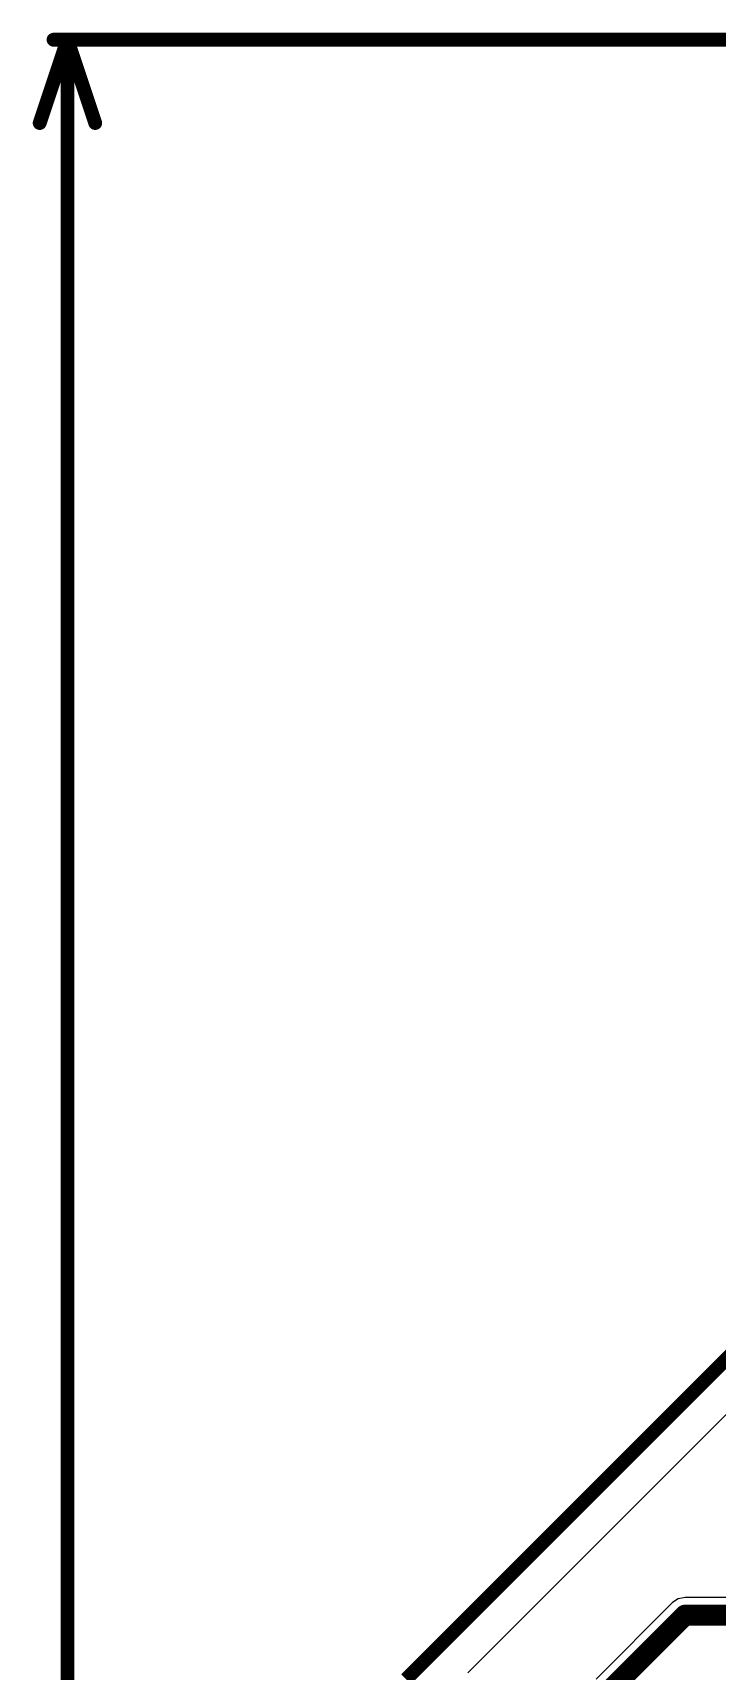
# Model space of a CAD drawing. Header units: millimetres. Extents: x -0.27 to 3.94, y -1.19 to 3.
# Drawn here: x -0.269 to 0.224, y 1.581 to 2.761 of the extents above; entities that cross this region are included whole.
import ezdxf

# ---------------------------------------------------------------- set-up
doc = ezdxf.new("R2010")
doc.units = ezdxf.units.MM
doc.header["$MEASUREMENT"] = 0
for name, color, linetype in [('BottomLayer', 5, 'Continuous'), ('Mechanical1', 6, 'Continuous'), ('Mechanical2', 216, 'Continuous'), ('TopLayer', 1, 'Continuous')]:
    doc.layers.add(name, color=color, linetype=linetype)

msp = doc.modelspace()

# ---------------------------------------------------------------- linework, layer by layer
at = {"layer": 'BottomLayer'}
for p, q in [((0.0444, 1.5794), (0.3684, 1.9034)), ((0.192, 1.63), (0.1368, 1.5748)), ((0.1961, 1.6327), (0.192, 1.63)), ((0.201, 1.6337), (0.1961, 1.6327)), ((1.1774, 1.6337), (0.201, 1.6337))]:
    msp.add_line(p, q, dxfattribs=at)
at = {"layer": 'BottomLayer', "const_width": 0.015}
for points in [[(0.12, 1.54), (0.201, 1.621)], [(0.201, 1.621), (1.1827, 1.621)]]:
    msp.add_lwpolyline(points, dxfattribs=at)
at = {"layer": 'BottomLayer', "const_width": 0.0075}
msp.add_lwpolyline([(0.1972, 1.621, 1), (0.2047, 1.621, 1)], format="xyb", close=True, dxfattribs=at)
msp.add_lwpolyline([(0.1972, 1.621, 1), (0.2047, 1.621, 1)], format="xyb", close=True, dxfattribs=at)
at = {"layer": 'Mechanical1', "const_width": 0.01}
for points in [[(-0.264, 2.6959), (-0.244, 2.7559)], [(-0.254, 2.7559), (1.1661, 2.7559)], [(-0.244, 2.7559), (-0.224, 2.6959)], [(-0.244, 1.0073), (-0.244, 2.7559)]]:
    msp.add_lwpolyline(points, dxfattribs=at)
at = {"layer": 'Mechanical1', "const_width": 0.005}
for points in [[(-0.2565, 2.7559, 1), (-0.2515, 2.7559, 1)], [(-0.2465, 2.7559, 1), (-0.2415, 2.7559, 1)], [(-0.2465, 2.7559, 1), (-0.2415, 2.7559, 1)], [(-0.2465, 2.7559, 1), (-0.2415, 2.7559, 1)], [(-0.2665, 2.6959, 1), (-0.2615, 2.6959, 1)], [(-0.2265, 2.6959, 1), (-0.2215, 2.6959, 1)]]:
    msp.add_lwpolyline(points, format="xyb", close=True, dxfattribs=at)
at = {"layer": 'Mechanical2', "const_width": 0.01}
msp.add_lwpolyline([(0, 1.5748), (1.1811, 2.7559)], dxfattribs=at)
at = {"layer": 'TopLayer'}
msp.add_line((0.0444, 1.5794), (0.2425, 1.7775), dxfattribs=at)

doc.saveas('drawing.dxf')
